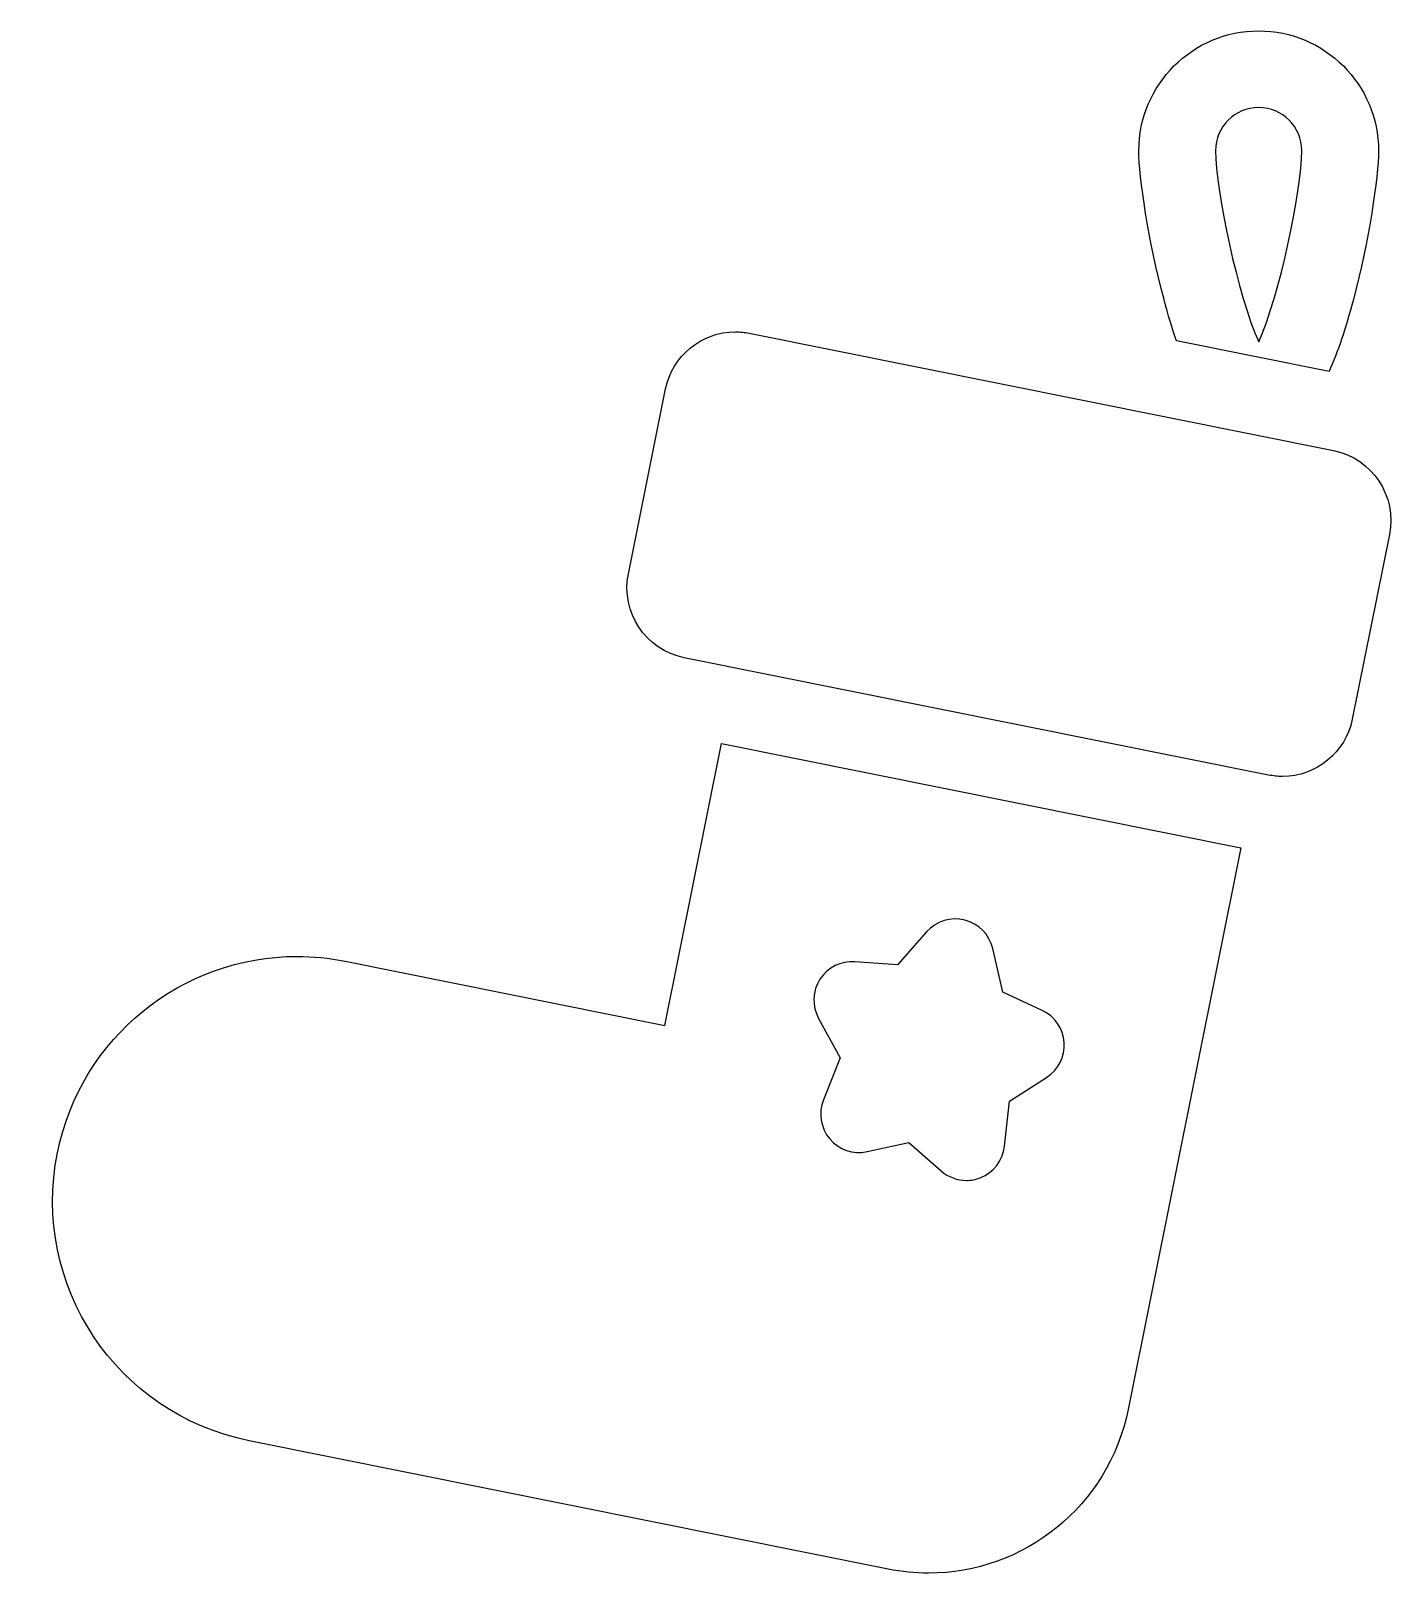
# Model space of a CAD drawing. Header units: centimetres. Extents: x -9.7 to 9.5, y -10.8 to 10.8.
import ezdxf

# ---------------------------------------------------------------- set-up
doc = ezdxf.new("R2010")
doc.units = ezdxf.units.CM
doc.header["$MEASUREMENT"] = 0
doc.layers.add('Layer 1', color=7, linetype='Continuous')

msp = doc.modelspace()

# ---------------------------------------------------------------- linework, layer by layer
at = {"layer": 'Layer 1'}
for points, knots in [([(6.36462, 6.45534), (6.36462, 6.45534), (8.50094, 6.0263), (8.50094, 6.0263), (8.50094, 6.0263), (8.62161, 6.29374), (8.73385, 6.62675), (8.84151, 7.03194), (8.84151, 7.03194), (9.05901, 7.85047), (9.19364, 8.7518), (9.19364, 9.11745), (9.19364, 9.11745), (9.19363, 10.0424), (8.44118, 10.795), (7.51637, 10.795), (7.51637, 10.795), (6.59149, 10.795), (5.83904, 10.0424), (5.83904, 9.11745), (5.83904, 9.11745), (5.83904, 8.7518), (5.97367, 7.85047), (6.19117, 7.03194), (6.19117, 7.03194), (6.24758, 6.82004), (6.30523, 6.62886), (6.36462, 6.45534)], [0, 0, 0, 0, 0.125, 0.125, 0.125, 0.125, 0.25, 0.25, 0.25, 0.25, 0.375, 0.375, 0.375, 0.375, 0.5, 0.5, 0.5, 0.5, 0.625, 0.625, 0.625, 0.625, 0.75, 0.75, 0.75, 0.75, 1, 1, 1, 1]), ([(7.51637, 9.72226), (7.84967, 9.72226), (8.12082, 9.45089), (8.12082, 9.11745), (8.12082, 9.11745), (8.12082, 8.55546), (7.80322, 7.07258), (7.51637, 6.44145), (7.51637, 6.44145), (7.22938, 7.07265), (6.91185, 8.55545), (6.91185, 9.11745), (6.91185, 9.11745), (6.91185, 9.4509), (7.183, 9.72226), (7.51637, 9.72226)], [0, 0, 0, 0, 0.2, 0.2, 0.2, 0.2, 0.4, 0.4, 0.4, 0.4, 0.6, 0.6, 0.6, 0.6, 1, 1, 1, 1]), ([(7.84916, 0.35765), (8.32269, 0.35765), (8.73391, 0.69408), (8.82696, 1.15757), (8.82696, 1.15757), (8.82696, 1.15757), (9.34665, 3.74619), (9.34665, 3.74619), (9.34665, 3.74619), (9.45475, 4.28478), (9.10458, 4.81086), (8.56599, 4.91903), (8.56599, 4.91903), (8.56599, 4.91903), (0.38608, 6.56183), (0.38608, 6.56183), (0.38608, 6.56183), (0.32175, 6.57477), (0.25618, 6.58138), (0.19119, 6.58138), (0.19119, 6.58138), (-0.28234, 6.58138), (-0.69356, 6.24495), (-0.78668, 5.78146), (-0.78668, 5.78146), (-0.78668, 5.78146), (-1.30637, 3.19291), (-1.30637, 3.19291), (-1.30637, 3.19291), (-1.41454, 2.65432), (-1.06445, 2.12824), (-0.52579, 2.02007), (-0.52579, 2.02007), (-0.52579, 2.02007), (7.65435, 0.37719), (7.65435, 0.37719), (7.65435, 0.37719), (7.71868, 0.36427), (7.78418, 0.35765), (7.84916, 0.35765)], [0, 0, 0, 0, 0.09090909, 0.09090909, 0.09090909, 0.09090909, 0.18181818, 0.18181818, 0.18181818, 0.18181818, 0.27272727, 0.27272727, 0.27272727, 0.27272727, 0.36363636, 0.36363636, 0.36363636, 0.36363636, 0.45454545, 0.45454545, 0.45454545, 0.45454545, 0.54545455, 0.54545455, 0.54545455, 0.54545455, 0.63636364, 0.63636364, 0.63636364, 0.63636364, 0.72727273, 0.72727273, 0.72727273, 0.72727273, 0.81818182, 0.81818182, 0.81818182, 0.81818182, 1, 1, 1, 1]), ([(-0.00254, 0.82071), (-0.00254, 0.82071), (-0.79526, -3.12793), (-0.79526, -3.12793), (-0.79526, -3.12793), (-0.79526, -3.12793), (-5.26933, -2.22944), (-5.26933, -2.22944), (-5.26933, -2.22944), (-5.49679, -2.18379), (-5.72337, -2.16176), (-5.94683, -2.16176), (-5.94683, -2.16176), (-7.54369, -2.16176), (-8.97212, -3.28553), (-9.29866, -4.9114), (-9.29866, -4.9114), (-9.67071, -6.76501), (-8.47024, -8.5692), (-6.61699, -8.94153), (-6.61699, -8.94153), (-6.61699, -8.94153), (2.33116, -10.73866), (2.33116, -10.73866), (2.33116, -10.73866), (2.52067, -10.77675), (2.70938, -10.795), (2.89555, -10.795), (2.89555, -10.795), (4.22628, -10.795), (5.41693, -9.85842), (5.68887, -8.50348), (5.68887, -8.50348), (5.68887, -8.50348), (7.26792, -0.63949), (7.26792, -0.63949), (7.26792, -0.63949), (7.26792, -0.63949), (-0.00254, 0.82071), (-0.00254, 0.82071)], [0, 0, 0, 0, 0.09090909, 0.09090909, 0.09090909, 0.09090909, 0.18181818, 0.18181818, 0.18181818, 0.18181818, 0.27272727, 0.27272727, 0.27272727, 0.27272727, 0.36363636, 0.36363636, 0.36363636, 0.36363636, 0.45454545, 0.45454545, 0.45454545, 0.45454545, 0.54545455, 0.54545455, 0.54545455, 0.54545455, 0.63636364, 0.63636364, 0.63636364, 0.63636364, 0.72727273, 0.72727273, 0.72727273, 0.72727273, 0.81818182, 0.81818182, 0.81818182, 0.81818182, 1, 1, 1, 1]), ([(4.54786, -3.85465), (4.54786, -3.85465), (4.02803, -4.18773), (4.02803, -4.18773), (4.02803, -4.18773), (4.02803, -4.18773), (3.95824, -4.81944), (3.95824, -4.81944), (3.95824, -4.81944), (3.93621, -5.01789), (3.80587, -5.18778), (3.61978, -5.26025), (3.61978, -5.26025), (3.55668, -5.28489), (3.49068, -5.29681), (3.42518, -5.29681), (3.42518, -5.29681), (3.2976, -5.29681), (3.17177, -5.2513), (3.07233, -5.16451), (3.07233, -5.16451), (3.07233, -5.16451), (2.61792, -4.76782), (2.61792, -4.76782), (2.61792, -4.76782), (2.61792, -4.76782), (2.03521, -4.89402), (2.03521, -4.89402), (2.03521, -4.89402), (1.84119, -4.93575), (1.64027, -4.86763), (1.51225, -4.71621), (1.51225, -4.71621), (1.38424, -4.56486), (1.35, -4.35521), (1.42349, -4.17101), (1.42349, -4.17101), (1.42349, -4.17101), (1.65924, -3.58016), (1.65924, -3.58016), (1.65924, -3.58016), (1.65924, -3.58016), (1.35633, -3.02922), (1.35633, -3.02922), (1.35633, -3.02922), (1.26168, -2.85686), (1.26881, -2.64656), (1.37501, -2.48104), (1.37501, -2.48104), (1.48129, -2.31559), (1.6692, -2.22138), (1.86569, -2.23592), (1.86569, -2.23592), (1.86569, -2.23592), (2.46127, -2.27968), (2.46127, -2.27968), (2.46127, -2.27968), (2.46127, -2.27968), (2.86879, -1.81837), (2.86879, -1.81837), (2.86879, -1.81837), (3.00153, -1.66797), (3.20747, -1.60429), (3.40178, -1.65328), (3.40178, -1.65328), (3.59638, -1.70228), (3.74737, -1.85588), (3.79309, -2.0512), (3.79309, -2.0512), (3.79309, -2.0512), (3.93593, -2.6619), (3.93593, -2.6619), (3.93593, -2.6619), (3.93593, -2.6619), (4.48448, -2.91662), (4.48448, -2.91662), (4.48448, -2.91662), (4.662, -2.99898), (4.78049, -3.17156), (4.79372, -3.36688), (4.79372, -3.36688), (4.80686, -3.56213), (4.71265, -3.7491), (4.54786, -3.85465)], [0, 0, 0, 0, 0.04545455, 0.04545455, 0.04545455, 0.04545455, 0.09090909, 0.09090909, 0.09090909, 0.09090909, 0.13636364, 0.13636364, 0.13636364, 0.13636364, 0.18181818, 0.18181818, 0.18181818, 0.18181818, 0.22727273, 0.22727273, 0.22727273, 0.22727273, 0.27272727, 0.27272727, 0.27272727, 0.27272727, 0.31818182, 0.31818182, 0.31818182, 0.31818182, 0.36363636, 0.36363636, 0.36363636, 0.36363636, 0.40909091, 0.40909091, 0.40909091, 0.40909091, 0.45454545, 0.45454545, 0.45454545, 0.45454545, 0.5, 0.5, 0.5, 0.5, 0.54545455, 0.54545455, 0.54545455, 0.54545455, 0.59090909, 0.59090909, 0.59090909, 0.59090909, 0.63636364, 0.63636364, 0.63636364, 0.63636364, 0.68181818, 0.68181818, 0.68181818, 0.68181818, 0.72727273, 0.72727273, 0.72727273, 0.72727273, 0.77272727, 0.77272727, 0.77272727, 0.77272727, 0.81818182, 0.81818182, 0.81818182, 0.81818182, 0.86363636, 0.86363636, 0.86363636, 0.86363636, 0.90909091, 0.90909091, 0.90909091, 0.90909091, 1, 1, 1, 1])]:
    msp.add_open_spline(points, degree=3, knots=knots, dxfattribs=at)

doc.saveas('drawing.dxf')
